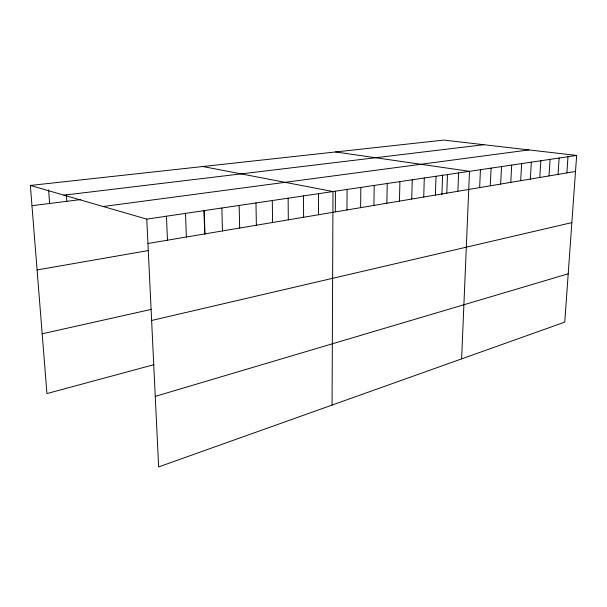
<?xml version="1.0" encoding="UTF-8"?>
<svg xmlns="http://www.w3.org/2000/svg" width="607" height="607" viewBox="0 0 607 607"><rect width="100%" height="100%" fill="white"/><g stroke="black" fill="none" stroke-linecap="round" stroke-linejoin="round"><path stroke-width="0.91" d="M318.455 214.764L318.455 193.694M332.067 405.081L332.985 191.539L202.829 166.523M335.307 211.737L335.405 191.197M346.938 209.969L347.105 189.452M360.604 207.662L360.846 187.411M373.904 205.424L374.216 185.431M386.849 203.246L387.228 183.504M399.459 201.122L399.907 181.63M411.751 199.05L412.252 179.793M423.724 197.032L424.285 178.018M435.401 195.067L436.016 176.28M441.919 194.726L442.594 175.051M446.79 193.147L447.458 174.581M457.898 191.273L458.611 172.927M461.616 358.889L469.499 171.318L335.603 151.955M479.636 187.616L480.441 169.694M490.266 185.818L491.116 168.116M500.646 184.073L501.541 166.568M510.783 182.366L511.709 165.066M520.677 180.696L521.641 163.594M530.343 179.073L531.345 162.152M539.79 177.479L540.822 160.749M549.024 175.924L550.086 159.375M558.045 174.406L559.138 158.032M566.877 172.919L567.993 156.727M30.35 185.454L443.808 140.08L576.65 155.438L564.76 322.112L158.632 466.92L146.773 219.127L30.35 185.454L46.944 393.571L153.791 364.708M155.255 396.371L568.205 273.803M151.621 320.473L571.862 222.602M42.179 333.789L151.143 309.418M37.088 269.948L148.328 250.554M147.941 243.49L575.504 171.462M146.773 219.127L576.65 155.438M103.144 206.509L528.887 149.921M31.966 205.69L80.784 199.574M63.894 195.158L483.893 144.716M48.606 189.862L49.63 203.474M66.368 194.748L66.823 201.327M166.455 216.213L167.471 240.205M185.507 213.391L186.379 237.018M204.233 210.773L204.976 234.135M203.96 210.659L204.703 233.93M221.843 208.011L222.458 230.941M239.173 205.439L239.666 228.042M255.987 202.95L256.366 225.227M272.3 200.53L272.573 222.496M288.135 198.185L288.31 219.848M303.515 195.909L303.599 217.268"/></g></svg>
